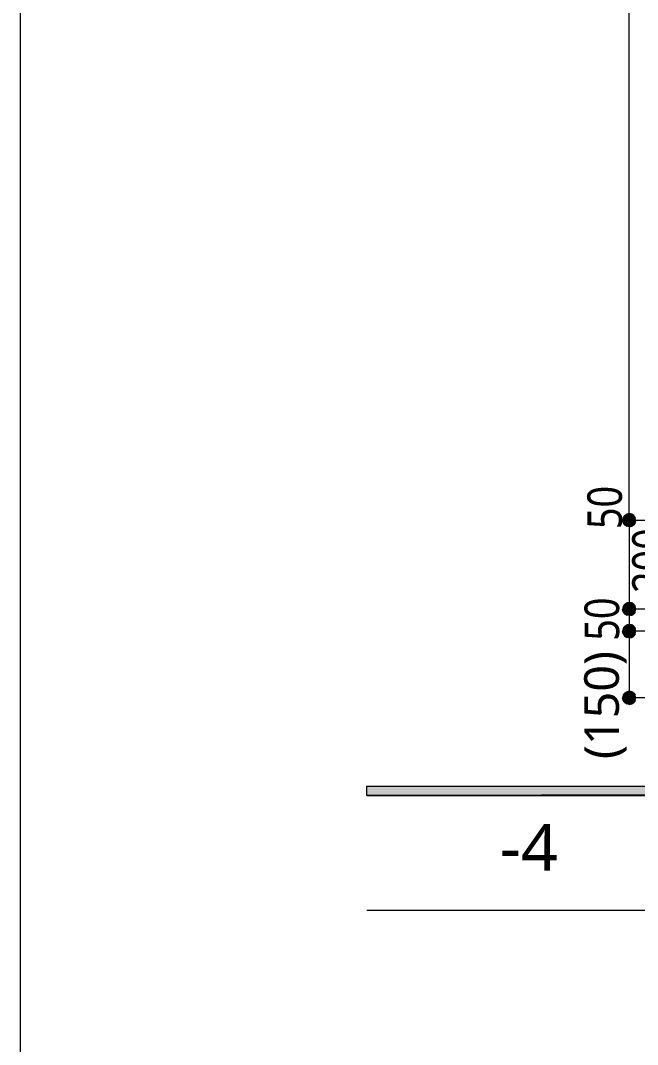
# Model space of a CAD drawing. Header units: millimetres. Extents: x 0 to 420, y 0 to 297.
# Drawn here: x 0.2 to 46.5, y 146.9 to 223.8 of the extents above; entities that cross this region are included whole.
import ezdxf
from ezdxf.enums import TextEntityAlignment as Align

# ---------------------------------------------------------------- set-up
doc = ezdxf.new("R2010")
doc.units = ezdxf.units.MM
doc.styles.add('kst32b', font='NotoSansJP-Variable.ttf')

msp = doc.modelspace()

# ---------------------------------------------------------------- hatches: boundary and pattern name
h = msp.add_hatch(color=7)
h.paths.add_polyline_path([(45.424, 186.478), (45.381, 186.288), (45.889, 186.288), (45.424, 186.478)])
h.paths.add_polyline_path([(45.381, 186.288), (45.889, 186.288), (45.424, 186.097), (45.381, 186.288)])
h.paths.add_polyline_path([(45.889, 186.288), (45.424, 186.097), (45.53, 185.949), (45.889, 186.288)])
h = msp.add_hatch(color=7)
h.paths.add_polyline_path([(45.889, 186.796), (45.699, 186.754), (45.889, 186.288), (45.889, 186.796)])
h.paths.add_polyline_path([(45.699, 186.754), (45.889, 186.288), (45.53, 186.648), (45.699, 186.754)])
h.paths.add_polyline_path([(45.889, 186.288), (45.53, 186.648), (45.424, 186.478), (45.889, 186.288)])
h = msp.add_hatch(color=7)
h.paths.add_polyline_path([(45.53, 185.949), (45.699, 185.843), (45.889, 186.288), (45.53, 185.949)])
h.paths.add_polyline_path([(45.699, 185.843), (45.889, 186.288), (45.889, 185.801), (45.699, 185.843)])
h.paths.add_polyline_path([(45.889, 186.288), (45.889, 185.801), (46.08, 185.843), (45.889, 186.288)])
for points in [[(46.08, 186.754), (45.889, 186.796), (45.889, 186.288), (46.08, 186.754)], [(46.08, 180.086), (45.889, 180.128), (45.889, 179.62), (46.08, 180.086)], [(46.08, 178.435), (45.889, 178.456), (45.889, 177.969), (46.08, 178.435)], [(46.08, 173.418), (45.889, 173.461), (45.889, 172.953), (46.08, 173.418)]]:
    msp.add_hatch(color=7).paths.add_polyline_path(points)
h = msp.add_hatch(color=7)
h.paths.add_polyline_path([(46.376, 186.288), (46.334, 186.478), (45.889, 186.288), (46.376, 186.288)])
h.paths.add_polyline_path([(46.334, 186.478), (45.889, 186.288), (46.228, 186.648), (46.334, 186.478)])
h.paths.add_polyline_path([(45.889, 186.288), (46.228, 186.648), (46.08, 186.754), (45.889, 186.288)])
h = msp.add_hatch(color=7)
h.paths.add_polyline_path([(46.08, 185.843), (46.228, 185.949), (45.889, 186.288), (46.08, 185.843)])
h.paths.add_polyline_path([(46.228, 185.949), (45.889, 186.288), (46.334, 186.097), (46.228, 185.949)])
h.paths.add_polyline_path([(45.889, 186.288), (46.334, 186.097), (46.376, 186.288), (45.889, 186.288)])
h = msp.add_hatch(color=7)
h.paths.add_polyline_path([(45.889, 180.128), (45.699, 180.086), (45.889, 179.62), (45.889, 180.128)])
h.paths.add_polyline_path([(45.699, 180.086), (45.889, 179.62), (45.53, 179.98), (45.699, 180.086)])
h.paths.add_polyline_path([(45.889, 179.62), (45.53, 179.98), (45.424, 179.811), (45.889, 179.62)])
h = msp.add_hatch(color=7)
h.paths.add_polyline_path([(46.376, 179.62), (46.334, 179.811), (45.889, 179.62), (46.376, 179.62)])
h.paths.add_polyline_path([(46.334, 179.811), (45.889, 179.62), (46.228, 179.98), (46.334, 179.811)])
h.paths.add_polyline_path([(45.889, 179.62), (46.228, 179.98), (46.08, 180.086), (45.889, 179.62)])
h = msp.add_hatch(color=7)
h.paths.add_polyline_path([(45.424, 179.811), (45.381, 179.62), (45.889, 179.62), (45.424, 179.811)])
h.paths.add_polyline_path([(45.381, 179.62), (45.889, 179.62), (45.424, 179.43), (45.381, 179.62)])
h.paths.add_polyline_path([(45.889, 179.62), (45.424, 179.43), (45.53, 179.282), (45.889, 179.62)])
h = msp.add_hatch(color=7)
h.paths.add_polyline_path([(45.53, 179.282), (45.699, 179.176), (45.889, 179.62), (45.53, 179.282)])
h.paths.add_polyline_path([(45.699, 179.176), (45.889, 179.62), (45.889, 179.133), (45.699, 179.176)])
h.paths.add_polyline_path([(45.889, 179.62), (45.889, 179.133), (46.08, 179.176), (45.889, 179.62)])
h = msp.add_hatch(color=7)
h.paths.add_polyline_path([(46.08, 179.176), (46.228, 179.282), (45.889, 179.62), (46.08, 179.176)])
h.paths.add_polyline_path([(46.228, 179.282), (45.889, 179.62), (46.334, 179.43), (46.228, 179.282)])
h.paths.add_polyline_path([(45.889, 179.62), (46.334, 179.43), (46.376, 179.62), (45.889, 179.62)])
h = msp.add_hatch(color=7)
h.paths.add_polyline_path([(45.889, 178.456), (45.699, 178.435), (45.889, 177.969), (45.889, 178.456)])
h.paths.add_polyline_path([(45.699, 178.435), (45.889, 177.969), (45.53, 178.308), (45.699, 178.435)])
h.paths.add_polyline_path([(45.889, 177.969), (45.53, 178.308), (45.424, 178.16), (45.889, 177.969)])
h = msp.add_hatch(color=7)
h.paths.add_polyline_path([(46.376, 177.969), (46.334, 178.16), (45.889, 177.969), (46.376, 177.969)])
h.paths.add_polyline_path([(46.334, 178.16), (45.889, 177.969), (46.228, 178.308), (46.334, 178.16)])
h.paths.add_polyline_path([(45.889, 177.969), (46.228, 178.308), (46.08, 178.435), (45.889, 177.969)])
h = msp.add_hatch(color=7)
h.paths.add_polyline_path([(45.424, 178.16), (45.381, 177.969), (45.889, 177.969), (45.424, 178.16)])
h.paths.add_polyline_path([(45.381, 177.969), (45.889, 177.969), (45.424, 177.779), (45.381, 177.969)])
h.paths.add_polyline_path([(45.889, 177.969), (45.424, 177.779), (45.53, 177.609), (45.889, 177.969)])
h = msp.add_hatch(color=7)
h.paths.add_polyline_path([(45.53, 177.609), (45.699, 177.504), (45.889, 177.969), (45.53, 177.609)])
h.paths.add_polyline_path([(45.699, 177.504), (45.889, 177.969), (45.889, 177.461), (45.699, 177.504)])
h.paths.add_polyline_path([(45.889, 177.969), (45.889, 177.461), (46.08, 177.504), (45.889, 177.969)])
h = msp.add_hatch(color=7)
h.paths.add_polyline_path([(46.08, 177.504), (46.228, 177.609), (45.889, 177.969), (46.08, 177.504)])
h.paths.add_polyline_path([(46.228, 177.609), (45.889, 177.969), (46.334, 177.779), (46.228, 177.609)])
h.paths.add_polyline_path([(45.889, 177.969), (46.334, 177.779), (46.376, 177.969), (45.889, 177.969)])
h = msp.add_hatch(color=7)
h.paths.add_polyline_path([(45.424, 173.164), (45.381, 172.953), (45.889, 172.953), (45.424, 173.164)])
h.paths.add_polyline_path([(45.381, 172.953), (45.889, 172.953), (45.424, 172.762), (45.381, 172.953)])
h.paths.add_polyline_path([(45.889, 172.953), (45.424, 172.762), (45.53, 172.614), (45.889, 172.953)])
h = msp.add_hatch(color=7)
h.paths.add_polyline_path([(45.889, 173.461), (45.699, 173.418), (45.889, 172.953), (45.889, 173.461)])
h.paths.add_polyline_path([(45.699, 173.418), (45.889, 172.953), (45.53, 173.313), (45.699, 173.418)])
h.paths.add_polyline_path([(45.889, 172.953), (45.53, 173.313), (45.424, 173.164), (45.889, 172.953)])
h = msp.add_hatch(color=7)
h.paths.add_polyline_path([(46.376, 172.953), (46.334, 173.164), (45.889, 172.953), (46.376, 172.953)])
h.paths.add_polyline_path([(46.334, 173.164), (45.889, 172.953), (46.228, 173.313), (46.334, 173.164)])
h.paths.add_polyline_path([(45.889, 172.953), (46.228, 173.313), (46.08, 173.418), (45.889, 172.953)])
h = msp.add_hatch(color=7)
h.paths.add_polyline_path([(45.53, 172.614), (45.699, 172.508), (45.889, 172.953), (45.53, 172.614)])
h.paths.add_polyline_path([(45.699, 172.508), (45.889, 172.953), (45.889, 172.466), (45.699, 172.508)])
h.paths.add_polyline_path([(45.889, 172.953), (45.889, 172.466), (46.08, 172.508), (45.889, 172.953)])
h = msp.add_hatch(color=7)
h.paths.add_polyline_path([(46.08, 172.508), (46.228, 172.614), (45.889, 172.953), (46.08, 172.508)])
h.paths.add_polyline_path([(46.228, 172.614), (45.889, 172.953), (46.334, 172.762), (46.228, 172.614)])
h.paths.add_polyline_path([(45.889, 172.953), (46.334, 172.762), (46.376, 172.953), (45.889, 172.953)])
h = msp.add_hatch(color=7)
h.paths.add_polyline_path([(394.166, 165.629), (394.166, 166.328), (26.183, 165.629), (394.166, 165.629)])
h.paths.add_polyline_path([(394.166, 166.328), (26.183, 165.629), (26.183, 166.328), (394.166, 166.328)])

# ---------------------------------------------------------------- linework, layer by layer
at = {"lineweight": 13}
msp.add_lwpolyline([(0.191, 0), (0.191, 296.968), (420.158, 296.968), (420.158, 0)], close=True, dxfattribs=at)
for points in [[(45.889, 186.288), (45.889, 272.965)], [(48.006, 186.288), (45.889, 186.288)], [(45.889, 186.288), (45.889, 179.62), (45.889, 177.969), (45.889, 172.953)], [(55.541, 179.62), (45.889, 179.62)], [(55.541, 177.969), (45.889, 177.969)], [(55.541, 172.953), (45.889, 172.953)], [(394.166, 156.993), (26.183, 156.993)]]:
    msp.add_lwpolyline(points, dxfattribs=at)
at = {"lineweight": 0}
for points in [[(45.424, 186.478), (45.381, 186.288), (45.889, 186.288)], [(45.381, 186.288), (45.889, 186.288), (45.424, 186.097)], [(45.889, 186.288), (45.53, 186.648), (45.424, 186.478)], [(45.889, 186.288), (45.424, 186.097), (45.53, 185.949)], [(45.699, 186.754), (45.889, 186.288), (45.53, 186.648)], [(45.53, 185.949), (45.699, 185.843), (45.889, 186.288)], [(45.889, 186.796), (45.699, 186.754), (45.889, 186.288)], [(45.699, 185.843), (45.889, 186.288), (45.889, 185.801)], [(46.08, 186.754), (45.889, 186.796), (45.889, 186.288)], [(45.889, 186.288), (46.228, 186.648), (46.08, 186.754)], [(46.334, 186.478), (45.889, 186.288), (46.228, 186.648)], [(46.376, 186.288), (46.334, 186.478), (45.889, 186.288)], [(45.889, 186.288), (45.889, 185.801), (46.08, 185.843)], [(46.08, 185.843), (46.228, 185.949), (45.889, 186.288)], [(46.228, 185.949), (45.889, 186.288), (46.334, 186.097)], [(45.889, 186.288), (46.334, 186.097), (46.376, 186.288)], [(45.889, 179.62), (45.53, 179.98), (45.424, 179.811)], [(45.699, 180.086), (45.889, 179.62), (45.53, 179.98)], [(45.889, 180.128), (45.699, 180.086), (45.889, 179.62)], [(46.08, 180.086), (45.889, 180.128), (45.889, 179.62)], [(45.889, 179.62), (46.228, 179.98), (46.08, 180.086)], [(46.334, 179.811), (45.889, 179.62), (46.228, 179.98)], [(45.424, 179.811), (45.381, 179.62), (45.889, 179.62)], [(45.381, 179.62), (45.889, 179.62), (45.424, 179.43)], [(45.889, 179.62), (45.424, 179.43), (45.53, 179.282)], [(45.53, 179.282), (45.699, 179.176), (45.889, 179.62)], [(45.699, 179.176), (45.889, 179.62), (45.889, 179.133)], [(46.376, 179.62), (46.334, 179.811), (45.889, 179.62)], [(45.889, 179.62), (45.889, 179.133), (46.08, 179.176)], [(46.08, 179.176), (46.228, 179.282), (45.889, 179.62)], [(46.228, 179.282), (45.889, 179.62), (46.334, 179.43)], [(45.889, 179.62), (46.334, 179.43), (46.376, 179.62)], [(45.699, 178.435), (45.889, 177.969), (45.53, 178.308)], [(45.889, 178.456), (45.699, 178.435), (45.889, 177.969)], [(46.08, 178.435), (45.889, 178.456), (45.889, 177.969)], [(45.889, 177.969), (46.228, 178.308), (46.08, 178.435)], [(45.424, 178.16), (45.381, 177.969), (45.889, 177.969)], [(45.381, 177.969), (45.889, 177.969), (45.424, 177.779)], [(45.889, 177.969), (45.53, 178.308), (45.424, 178.16)], [(45.889, 177.969), (45.424, 177.779), (45.53, 177.609)], [(45.53, 177.609), (45.699, 177.504), (45.889, 177.969)], [(45.699, 177.504), (45.889, 177.969), (45.889, 177.461)], [(46.334, 178.16), (45.889, 177.969), (46.228, 178.308)], [(46.376, 177.969), (46.334, 178.16), (45.889, 177.969)], [(45.889, 177.969), (45.889, 177.461), (46.08, 177.504)], [(46.08, 177.504), (46.228, 177.609), (45.889, 177.969)], [(46.228, 177.609), (45.889, 177.969), (46.334, 177.779)], [(45.889, 177.969), (46.334, 177.779), (46.376, 177.969)], [(45.424, 173.164), (45.381, 172.953), (45.889, 172.953)], [(45.889, 172.953), (45.53, 173.313), (45.424, 173.164)], [(45.699, 173.418), (45.889, 172.953), (45.53, 173.313)], [(45.889, 173.461), (45.699, 173.418), (45.889, 172.953)], [(46.08, 173.418), (45.889, 173.461), (45.889, 172.953)], [(45.889, 172.953), (46.228, 173.313), (46.08, 173.418)], [(46.334, 173.164), (45.889, 172.953), (46.228, 173.313)], [(46.376, 172.953), (46.334, 173.164), (45.889, 172.953)], [(45.381, 172.953), (45.889, 172.953), (45.424, 172.762)], [(45.889, 172.953), (45.424, 172.762), (45.53, 172.614)], [(45.53, 172.614), (45.699, 172.508), (45.889, 172.953)], [(45.699, 172.508), (45.889, 172.953), (45.889, 172.466)], [(45.889, 172.953), (45.889, 172.466), (46.08, 172.508)], [(46.08, 172.508), (46.228, 172.614), (45.889, 172.953)], [(46.228, 172.614), (45.889, 172.953), (46.334, 172.762)], [(45.889, 172.953), (46.334, 172.762), (46.376, 172.953)], [(394.166, 165.629), (394.166, 166.328), (26.183, 165.629)], [(394.166, 166.328), (26.183, 165.629), (26.183, 166.328)]]:
    msp.add_lwpolyline(points, close=True, dxfattribs=at)

# ---------------------------------------------------------------- texts
at = {"style": 'kst32b'}
for s, height, p, p2 in [('50', 2.5989, (45.339, 185.632), (45.339, 188.88)), ('200', 2.5989, (48.705, 180.827), (48.705, 185.7)), ('50', 2.5989, (45.127, 177.25), (45.127, 180.498)), ('(150)', 2.5989, (45.106, 168.36), (45.106, 176.481)), ('-4', 3.4908, (36.174, 159.978), (40.537, 159.978))]:
    msp.add_text(s, height=height, dxfattribs=at).set_placement(p, p2, align=Align.FIT)

doc.saveas('drawing.dxf')
